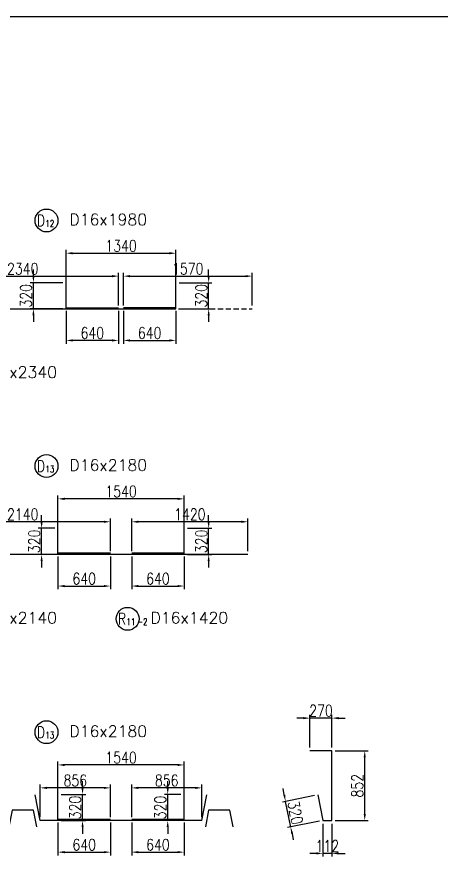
# Model space of a CAD drawing. Header units: millimetres. Extents: x -41433 to 131500, y -94900 to 39745.
# Drawn here: x 7379 to 12558, y 20350 to 30708 of the extents above; entities that cross this region are included whole.
import ezdxf
from ezdxf.enums import TextEntityAlignment as Align

# ---------------------------------------------------------------- set-up
doc = ezdxf.new("R2010")
doc.units = ezdxf.units.MM
doc.header["$LTSCALE"] = 160
doc.header["$MEASUREMENT"] = 0
doc.linetypes.add('DASHED', pattern=[0.75, 0.5, -0.25])
doc.layers.get('DEFPOINTS').update_dxf_attribs({"color": 53, "linetype": 'CONTINUOUS'})
for name, color, linetype in [('DIM', 6, 'CONTINUOUS'), ('DIM-L', 6, 'CONTINUOUS'), ('GAIKEI-KEIKAKU', 4, 'CONTINUOUS'), ('TEKKIN-L', 2, 'CONTINUOUS'), ('TEKKIN-R', 3, 'CONTINUOUS'), ('TEXT', 4, 'CONTINUOUS'), ('TEXT-文字', 4, 'CONTINUOUS')]:
    doc.layers.add(name, color=color, linetype=linetype)
doc.styles.add('DIM-TEXT', font='ROMANS', dxfattribs={"width": 0.8, "bigfont": 'EXTFONT'})
doc.styles.add('MSゴシック', font='')
doc.styles.add('romans', font='romans.shx', dxfattribs={"bigfont": 'extfont.shx'})
doc.styles.get('MSゴシック').set_extended_font_data('MS Gothic')
doc.dimstyles.new('DIM40', dxfattribs={"dimscale": 40, "dimtxt": 3.5, "dimasz": 2, "dimexe": 1, "dimexo": 1, "dimgap": 0.5, "dimtad": 1, "dimdec": 0, "dimzin": 9, "dimdsep": 46, "dimtxsty": 'DIM-TEXT', "dimcen": 0, "dimclrt": 4, "dimaunit": 1, "dimadec": 4, "dimazin": 0, "dimtfac": 1, "dimtdec": 0, "dimtix": 1, "dimtmove": 2, "dimatfit": 0, "dimfxl": 1, "dimlwd": -1, "dimlwe": -1, "dimarcsym": 0})

# ---------------------------------------------------------------- blocks, each defined once
blk = doc.blocks.new('*D333')
at = {"layer": 'DEFPOINTS', "color": 0, "ltscale": 0.8, "transparency": 16777216}
for p in [(7880, 20908), (8520, 20908), (8520, 20508)]:
    blk.add_point(p, dxfattribs=at)
at = {"layer": 'DIM', "color": 0, "ltscale": 0.8, "transparency": 16777216}
for p, q in [((7880, 20868), (7880, 20468)), ((8520, 20868), (8520, 20468)), ((7960, 20508), (8440, 20508))]:
    blk.add_line(p, q, dxfattribs=at)
for points in [[(7960, 20521), (7960, 20494), (7880, 20508)], [(8440, 20521), (8440, 20494), (8520, 20508)]]:
    blk.add_solid(points, dxfattribs=at)
at = {"layer": 'DIM', "color": 4, "ltscale": 0.8, "transparency": 16777216, "insert": (8200, 20598), "char_height": 140, "attachment_point": 5, "style": 'DIM-TEXT'}
blk.add_mtext('640', dxfattribs=at)
blk = doc.blocks.new('*D334')
at = {"layer": 'DEFPOINTS', "color": 0, "ltscale": 0.8, "transparency": 16777216}
for p in [(8780, 20908), (9420, 20908), (9420, 20508)]:
    blk.add_point(p, dxfattribs=at)
at = {"layer": 'DIM', "color": 0, "ltscale": 0.8, "transparency": 16777216}
for p, q in [((8780, 20868), (8780, 20468)), ((9420, 20868), (9420, 20468)), ((8860, 20508), (9340, 20508))]:
    blk.add_line(p, q, dxfattribs=at)
for points in [[(8860, 20521), (8860, 20494), (8780, 20508)], [(9340, 20521), (9340, 20494), (9420, 20508)]]:
    blk.add_solid(points, dxfattribs=at)
at = {"layer": 'DIM', "color": 4, "ltscale": 0.8, "transparency": 16777216, "insert": (9100, 20598), "char_height": 140, "attachment_point": 5, "style": 'DIM-TEXT'}
blk.add_mtext('640', dxfattribs=at)
blk = doc.blocks.new('*D335')
at = {"layer": 'DEFPOINTS', "color": 0, "ltscale": 0.8, "transparency": 16777216}
for p in [(7880, 21573), (7880, 20893), (9420, 20893)]:
    blk.add_point(p, dxfattribs=at)
at = {"layer": 'DIM', "color": 0, "ltscale": 0.8, "transparency": 16777216}
for p, q in [((7880, 20933), (7880, 21613)), ((9340, 21573), (7960, 21573)), ((9420, 20933), (9420, 21613))]:
    blk.add_line(p, q, dxfattribs=at)
for points in [[(7960, 21586), (7960, 21559), (7880, 21573)], [(9340, 21586), (9340, 21559), (9420, 21573)]]:
    blk.add_solid(points, dxfattribs=at)
at = {"layer": 'DIM', "color": 4, "ltscale": 0.8, "transparency": 16777216, "insert": (8650, 21663), "char_height": 140, "attachment_point": 5, "style": 'DIM-TEXT'}
blk.add_mtext('1540', dxfattribs=at)
blk = doc.blocks.new('*D339')
at = {"layer": 'DEFPOINTS', "color": 0, "ltscale": 0.8, "transparency": 16777216}
for p in [(8680, 27158), (9320, 27158), (9320, 26758)]:
    blk.add_point(p, dxfattribs=at)
at = {"layer": 'DIM', "color": 0, "ltscale": 0.8, "transparency": 16777216}
for p, q in [((8680, 27118), (8680, 26718)), ((9320, 27118), (9320, 26718)), ((8760, 26758), (9240, 26758))]:
    blk.add_line(p, q, dxfattribs=at)
for points in [[(8760, 26771), (8760, 26744), (8680, 26758)], [(9240, 26771), (9240, 26744), (9320, 26758)]]:
    blk.add_solid(points, dxfattribs=at)
at = {"layer": 'DIM', "color": 4, "ltscale": 0.8, "transparency": 16777216, "insert": (9000, 26848), "char_height": 140, "attachment_point": 5, "style": 'DIM-TEXT'}
blk.add_mtext('640', dxfattribs=at)
blk = doc.blocks.new('*D340')
at = {"layer": 'DEFPOINTS', "color": 0, "ltscale": 0.8, "transparency": 16777216}
for p in [(7980, 27158), (8620, 27158), (7980, 26758)]:
    blk.add_point(p, dxfattribs=at)
at = {"layer": 'DIM', "color": 0, "ltscale": 0.8, "transparency": 16777216}
for p, q in [((7980, 27118), (7980, 26718)), ((8620, 27118), (8620, 26718)), ((8540, 26758), (8060, 26758))]:
    blk.add_line(p, q, dxfattribs=at)
for points in [[(8060, 26771), (8060, 26744), (7980, 26758)], [(8540, 26771), (8540, 26744), (8620, 26758)]]:
    blk.add_solid(points, dxfattribs=at)
at = {"layer": 'DIM', "color": 4, "ltscale": 0.8, "transparency": 16777216, "insert": (8300, 26848), "char_height": 140, "attachment_point": 5, "style": 'DIM-TEXT'}
blk.add_mtext('640', dxfattribs=at)
blk = doc.blocks.new('*D341')
at = {"layer": 'DEFPOINTS', "color": 0, "ltscale": 0.8, "transparency": 16777216}
for p in [(9320, 27823), (7980, 27143), (9320, 27143)]:
    blk.add_point(p, dxfattribs=at)
at = {"layer": 'DIM', "color": 0, "ltscale": 0.8, "transparency": 16777216}
for p, q in [((7980, 27183), (7980, 27863)), ((8060, 27823), (9240, 27823)), ((9320, 27183), (9320, 27863))]:
    blk.add_line(p, q, dxfattribs=at)
for points in [[(8060, 27836), (8060, 27809), (7980, 27823)], [(9240, 27836), (9240, 27809), (9320, 27823)]]:
    blk.add_solid(points, dxfattribs=at)
at = {"layer": 'DIM', "color": 4, "ltscale": 0.8, "transparency": 16777216, "insert": (8650, 27913), "char_height": 140, "attachment_point": 5, "style": 'DIM-TEXT'}
blk.add_mtext('1340', dxfattribs=at)
blk = doc.blocks.new('*D345')
at = {"layer": 'DEFPOINTS', "color": 0, "ltscale": 0.8, "transparency": 16777216}
for p in [(10250, 27543), (8680, 27143), (10250, 27143)]:
    blk.add_point(p, dxfattribs=at)
at = {"layer": 'DIM', "color": 0, "ltscale": 0.8, "transparency": 16777216}
for p, q in [((8680, 27183), (8680, 27583)), ((10250, 27183), (10250, 27583)), ((8760, 27543), (10170, 27543))]:
    blk.add_line(p, q, dxfattribs=at)
for points in [[(8760, 27556), (8760, 27529), (8680, 27543)], [(10170, 27556), (10170, 27529), (10250, 27543)]]:
    blk.add_solid(points, dxfattribs=at)
at = {"layer": 'DIM', "color": 4, "ltscale": 0.8, "transparency": 16777216, "insert": (9465, 27633), "char_height": 140, "attachment_point": 5, "style": 'DIM-TEXT'}
blk.add_mtext('1570', dxfattribs=at)
blk = doc.blocks.new('*D346')
at = {"layer": 'DEFPOINTS', "color": 0, "ltscale": 0.8, "transparency": 16777216}
for p in [(8620, 27543), (6280, 27143), (8620, 27143)]:
    blk.add_point(p, dxfattribs=at)
at = {"layer": 'DIM', "color": 0, "ltscale": 0.8, "transparency": 16777216}
for p, q in [((6280, 27183), (6280, 27583)), ((8620, 27183), (8620, 27583)), ((6360, 27543), (8540, 27543))]:
    blk.add_line(p, q, dxfattribs=at)
for points in [[(6360, 27556), (6360, 27529), (6280, 27543)], [(8540, 27556), (8540, 27529), (8620, 27543)]]:
    blk.add_solid(points, dxfattribs=at)
at = {"layer": 'DIM', "color": 4, "ltscale": 0.8, "transparency": 16777216, "insert": (7450, 27633), "char_height": 140, "attachment_point": 5, "style": 'DIM-TEXT'}
blk.add_mtext('2340', dxfattribs=at)
blk = doc.blocks.new('加工図文字列（JR）')
at = {"layer": 'TEXT-文字', "color": 6}
blk.add_circle((0, 0), 3.5, dxfattribs=at)
at = {"layer": 'DEFPOINTS', "ltscale": 100, "style": 'MSゴシック'}
for tag, p in [('加工図_圧接鉄筋', (57.81, -4.14)), ('加工図_圧接個数', (62.62, -4.14)), ('加工図_加工形状', (68.3, -4.14)), ('加工図_施工分け2', (73.3, -4.14))]:
    blk.add_attdef(tag, text='', height=4, dxfattribs=at).set_placement(p, align=Align.BOTTOM_LEFT)
at = {"layer": 'TEXT-文字', "color": 4, "style": 'romans', "width": 0.8}
for tag, height, p in [('加工図_平均長', 3.5, (33.63, 3.03)), ('加工図_副記号', 2, (0.5, 0)), ('加工図_文字列', 3.5, (7, -2.5))]:
    blk.add_attdef(tag, text='', height=height, dxfattribs=at).set_placement(p, align=Align.BOTTOM_LEFT)
at = {"layer": 'TEXT-文字', "color": 4, "ltscale": 100, "style": 'romans', "width": 0.8}
blk.add_attdef('加工図_施工分け', text='', height=3.5, dxfattribs=at).set_placement((-5.5, 0), align=Align.MIDDLE_RIGHT)
at = {"layer": 'TEXT-文字', "color": 4, "style": 'romans', "width": 0.8}
blk.add_attdef('加工図_主記号', text='', height=3.5, dxfattribs=at).set_placement((-1.7, 0), align=Align.MIDDLE_CENTER)
for tag, p in [('加工図_番号', (1, -2.5)), ('加工図_枝番', (4.5, -2.5))]:
    blk.add_attdef(tag, text='', height=2, dxfattribs=at).set_placement(p, align=Align.BOTTOM_CENTER)
blk = doc.blocks.new('*D363')
at = {"layer": 'DEFPOINTS', "color": 0, "ltscale": 0.8, "transparency": 16777216}
for p in [(7880, 24158), (8520, 24158), (8520, 23758)]:
    blk.add_point(p, dxfattribs=at)
at = {"layer": 'DIM', "color": 0, "ltscale": 0.8, "transparency": 16777216}
for p, q in [((7880, 24118), (7880, 23718)), ((8520, 24118), (8520, 23718)), ((7960, 23758), (8440, 23758))]:
    blk.add_line(p, q, dxfattribs=at)
for points in [[(7960, 23771), (7960, 23744), (7880, 23758)], [(8440, 23771), (8440, 23744), (8520, 23758)]]:
    blk.add_solid(points, dxfattribs=at)
at = {"layer": 'DIM', "color": 4, "ltscale": 0.8, "transparency": 16777216, "insert": (8200, 23848), "char_height": 140, "attachment_point": 5, "style": 'DIM-TEXT'}
blk.add_mtext('640', dxfattribs=at)
blk = doc.blocks.new('*D364')
at = {"layer": 'DEFPOINTS', "color": 0, "ltscale": 0.8, "transparency": 16777216}
for p in [(8780, 24158), (9420, 24158), (9420, 23758)]:
    blk.add_point(p, dxfattribs=at)
at = {"layer": 'DIM', "color": 0, "ltscale": 0.8, "transparency": 16777216}
for p, q in [((8780, 24118), (8780, 23718)), ((9420, 24118), (9420, 23718)), ((8860, 23758), (9340, 23758))]:
    blk.add_line(p, q, dxfattribs=at)
for points in [[(8860, 23771), (8860, 23744), (8780, 23758)], [(9340, 23771), (9340, 23744), (9420, 23758)]]:
    blk.add_solid(points, dxfattribs=at)
at = {"layer": 'DIM', "color": 4, "ltscale": 0.8, "transparency": 16777216, "insert": (9100, 23848), "char_height": 140, "attachment_point": 5, "style": 'DIM-TEXT'}
blk.add_mtext('640', dxfattribs=at)
blk = doc.blocks.new('*D365')
at = {"layer": 'DEFPOINTS', "color": 0, "ltscale": 0.8, "transparency": 16777216}
for p in [(7880, 24823), (7880, 24143), (9420, 24143)]:
    blk.add_point(p, dxfattribs=at)
at = {"layer": 'DIM', "color": 0, "ltscale": 0.8, "transparency": 16777216}
for p, q in [((7880, 24183), (7880, 24863)), ((9420, 24183), (9420, 24863)), ((9340, 24823), (7960, 24823))]:
    blk.add_line(p, q, dxfattribs=at)
for points in [[(7960, 24836), (7960, 24809), (7880, 24823)], [(9340, 24836), (9340, 24809), (9420, 24823)]]:
    blk.add_solid(points, dxfattribs=at)
at = {"layer": 'DIM', "color": 4, "ltscale": 0.8, "transparency": 16777216, "insert": (8650, 24913), "char_height": 140, "attachment_point": 5, "style": 'DIM-TEXT'}
blk.add_mtext('1540', dxfattribs=at)
blk = doc.blocks.new('*D366')
at = {"layer": 'DEFPOINTS', "color": 0, "ltscale": 0.8, "transparency": 16777216}
for p in [(6380, 24543), (6380, 24143), (8520, 24143)]:
    blk.add_point(p, dxfattribs=at)
at = {"layer": 'DIM', "color": 0, "ltscale": 0.8, "transparency": 16777216}
for p, q in [((6380, 24183), (6380, 24583)), ((8520, 24183), (8520, 24583)), ((8440, 24543), (6460, 24543))]:
    blk.add_line(p, q, dxfattribs=at)
for points in [[(6460, 24556), (6460, 24529), (6380, 24543)], [(8440, 24556), (8440, 24529), (8520, 24543)]]:
    blk.add_solid(points, dxfattribs=at)
at = {"layer": 'DIM', "color": 4, "ltscale": 0.8, "transparency": 16777216, "insert": (7450, 24633), "char_height": 140, "attachment_point": 5, "style": 'DIM-TEXT'}
blk.add_mtext('2140', dxfattribs=at)
blk = doc.blocks.new('*D367')
at = {"layer": 'DEFPOINTS', "color": 0, "ltscale": 0.8, "transparency": 16777216}
for p in [(8780, 24543), (8780, 24143), (10200, 24143)]:
    blk.add_point(p, dxfattribs=at)
at = {"layer": 'DIM', "color": 0, "ltscale": 0.8, "transparency": 16777216}
for p, q in [((8780, 24183), (8780, 24583)), ((10200, 24183), (10200, 24583)), ((10120, 24543), (8860, 24543))]:
    blk.add_line(p, q, dxfattribs=at)
for points in [[(8860, 24556), (8860, 24529), (8780, 24543)], [(10120, 24556), (10120, 24529), (10200, 24543)]]:
    blk.add_solid(points, dxfattribs=at)
at = {"layer": 'DIM', "color": 4, "ltscale": 0.8, "transparency": 16777216, "insert": (9490, 24633), "char_height": 140, "attachment_point": 5, "style": 'DIM-TEXT'}
blk.add_mtext('1420', dxfattribs=at)
blk = doc.blocks.new('*D397')
at = {"layer": 'DEFPOINTS', "color": 0, "ltscale": 0.8, "transparency": 16777216}
for p in [(7664, 21293), (7664, 20893), (8520, 20893)]:
    blk.add_point(p, dxfattribs=at)
at = {"layer": 'DIM', "color": 0, "ltscale": 0.8, "transparency": 16777216}
for p, q in [((7664, 20933), (7664, 21333)), ((8440, 21293), (7744, 21293)), ((8520, 20933), (8520, 21333))]:
    blk.add_line(p, q, dxfattribs=at)
for points in [[(7744, 21306), (7744, 21279), (7664, 21293)], [(8440, 21306), (8440, 21279), (8520, 21293)]]:
    blk.add_solid(points, dxfattribs=at)
at = {"layer": 'DIM', "color": 4, "ltscale": 0.8, "transparency": 16777216, "insert": (8092, 21383), "char_height": 140, "attachment_point": 5, "style": 'DIM-TEXT'}
blk.add_mtext('856', dxfattribs=at)
blk = doc.blocks.new('*D398')
at = {"layer": 'DEFPOINTS', "color": 0, "ltscale": 0.8, "transparency": 16777216}
for p in [(8780, 21293), (8780, 20893), (9636, 20893)]:
    blk.add_point(p, dxfattribs=at)
at = {"layer": 'DIM', "color": 0, "ltscale": 0.8, "transparency": 16777216}
for p, q in [((8780, 20933), (8780, 21333)), ((9556, 21293), (8860, 21293)), ((9636, 20933), (9636, 21333))]:
    blk.add_line(p, q, dxfattribs=at)
for points in [[(8860, 21306), (8860, 21279), (8780, 21293)], [(9556, 21306), (9556, 21279), (9636, 21293)]]:
    blk.add_solid(points, dxfattribs=at)
at = {"layer": 'DIM', "color": 4, "ltscale": 0.8, "transparency": 16777216, "insert": (9208, 21383), "char_height": 140, "attachment_point": 5, "style": 'DIM-TEXT'}
blk.add_mtext('856', dxfattribs=at)
blk = doc.blocks.new('*D403')
at = {"layer": 'DEFPOINTS', "color": 0, "transparency": 16777216}
for p in [(10956, 22145), (10956, 21745), (11226, 21745)]:
    blk.add_point(p, dxfattribs=at)
at = {"layer": 'DIM', "color": 0, "transparency": 16777216}
for p, q in [((10956, 21785), (10956, 22185)), ((11226, 21785), (11226, 22185)), ((10876, 22145), (10796, 22145)), ((11226, 22145), (10956, 22145)), ((11306, 22145), (11386, 22145))]:
    blk.add_line(p, q, dxfattribs=at)
for points in [[(10876, 22158), (10876, 22131), (10956, 22145)], [(11306, 22158), (11306, 22131), (11226, 22145)]]:
    blk.add_solid(points, dxfattribs=at)
at = {"layer": 'DIM', "color": 4, "transparency": 16777216, "insert": (11091, 22235), "char_height": 140, "attachment_point": 5, "style": 'DIM-TEXT'}
blk.add_mtext('270', dxfattribs=at)
blk = doc.blocks.new('*D404')
at = {"layer": 'DEFPOINTS', "color": 0, "transparency": 16777216}
for p in [(11226, 21745), (11626, 21745), (11226, 20893)]:
    blk.add_point(p, dxfattribs=at)
at = {"layer": 'DIM', "color": 0, "transparency": 16777216}
for p, q in [((11266, 21745), (11666, 21745)), ((11626, 20973), (11626, 21665)), ((11266, 20893), (11666, 20893))]:
    blk.add_line(p, q, dxfattribs=at)
for points in [[(11613, 21665), (11639, 21665), (11626, 21745)], [(11613, 20973), (11639, 20973), (11626, 20893)]]:
    blk.add_solid(points, dxfattribs=at)
at = {"layer": 'DIM', "color": 4, "transparency": 16777216, "insert": (11536, 21319), "char_height": 140, "attachment_point": 5, "rotation": 90, "style": 'DIM-TEXT'}
blk.add_mtext('852', dxfattribs=at)
blk = doc.blocks.new('*D449')
at = {"layer": 'DEFPOINTS', "color": 0, "transparency": 16777216}
for p in [(7580, 27463), (7980, 27463), (7980, 27143)]:
    blk.add_point(p, dxfattribs=at)
at = {"layer": 'DIM', "color": 0, "transparency": 16777216}
for p, q in [((7580, 27543), (7580, 27623)), ((7940, 27463), (7540, 27463)), ((7580, 27143), (7580, 27463)), ((7940, 27143), (7540, 27143)), ((7580, 27063), (7580, 26983))]:
    blk.add_line(p, q, dxfattribs=at)
for points in [[(7567, 27543), (7593, 27543), (7580, 27463)], [(7567, 27063), (7593, 27063), (7580, 27143)]]:
    blk.add_solid(points, dxfattribs=at)
at = {"layer": 'DIM', "color": 4, "transparency": 16777216, "insert": (7490, 27303), "char_height": 140, "attachment_point": 5, "rotation": 90, "style": 'DIM-TEXT'}
blk.add_mtext('320', dxfattribs=at)
blk = doc.blocks.new('*D450')
at = {"layer": 'DEFPOINTS', "color": 0, "transparency": 16777216}
for p in [(9320, 27463), (9720, 27463), (9320, 27143)]:
    blk.add_point(p, dxfattribs=at)
at = {"layer": 'DIM', "color": 0, "transparency": 16777216}
for p, q in [((9720, 27543), (9720, 27623)), ((9360, 27463), (9760, 27463)), ((9720, 27143), (9720, 27463)), ((9360, 27143), (9760, 27143)), ((9720, 27063), (9720, 26983))]:
    blk.add_line(p, q, dxfattribs=at)
for points in [[(9707, 27543), (9733, 27543), (9720, 27463)], [(9707, 27063), (9733, 27063), (9720, 27143)]]:
    blk.add_solid(points, dxfattribs=at)
at = {"layer": 'DIM', "color": 4, "transparency": 16777216, "insert": (9630, 27303), "char_height": 140, "attachment_point": 5, "rotation": 90, "style": 'DIM-TEXT'}
blk.add_mtext('320', dxfattribs=at)
blk = doc.blocks.new('*D467')
at = {"layer": 'DEFPOINTS', "color": 0, "transparency": 16777216}
for p in [(11114, 20893), (11226, 20893), (11114, 20493)]:
    blk.add_point(p, dxfattribs=at)
at = {"layer": 'DIM', "color": 0, "transparency": 16777216}
for p, q in [((11114, 20853), (11114, 20453)), ((11226, 20853), (11226, 20453)), ((11034, 20493), (10954, 20493)), ((11226, 20493), (11114, 20493)), ((11306, 20493), (11386, 20493))]:
    blk.add_line(p, q, dxfattribs=at)
for points in [[(11034, 20506), (11034, 20479), (11114, 20493)], [(11306, 20506), (11306, 20479), (11226, 20493)]]:
    blk.add_solid(points, dxfattribs=at)
at = {"layer": 'DIM', "color": 4, "transparency": 16777216, "insert": (11170, 20583), "char_height": 140, "attachment_point": 5, "style": 'DIM-TEXT'}
blk.add_mtext('112', dxfattribs=at)
blk = doc.blocks.new('*D468')
at = {"layer": 'DEFPOINTS', "color": 0, "transparency": 16777216}
for p in [(11052, 21207), (10659, 21128), (11114, 20893)]:
    blk.add_point(p, dxfattribs=at)
at = {"layer": 'DIM', "color": 0, "transparency": 16777216}
for p, q in [((10644, 21207), (10628, 21285)), ((11012, 21199), (10620, 21120)), ((10722, 20814), (10659, 21128)), ((11075, 20885), (10683, 20807)), ((10738, 20736), (10753, 20657))]:
    blk.add_line(p, q, dxfattribs=at)
for points in [[(10657, 21209), (10631, 21204), (10659, 21128)], [(10751, 20739), (10725, 20733), (10722, 20814)]]:
    blk.add_solid(points, dxfattribs=at)
at = {"layer": 'DIM', "color": 4, "transparency": 16777216, "insert": (10779, 20989), "char_height": 140, "attachment_point": 5, "rotation": 281.3099, "style": 'DIM-TEXT'}
blk.add_mtext('320', dxfattribs=at)
blk = doc.blocks.new('*D675')
at = {"layer": 'DEFPOINTS', "color": 0, "transparency": 16777216}
for p in [(9220, 21213), (9420, 21213), (9420, 20893)]:
    blk.add_point(p, dxfattribs=at)
at = {"layer": 'DIM', "color": 0, "transparency": 16777216}
for p, q in [((9220, 21293), (9220, 21373)), ((9380, 21213), (9180, 21213)), ((9220, 20893), (9220, 21213)), ((9380, 20893), (9180, 20893)), ((9220, 20813), (9220, 20733))]:
    blk.add_line(p, q, dxfattribs=at)
for points in [[(9207, 21293), (9233, 21293), (9220, 21213)], [(9207, 20813), (9233, 20813), (9220, 20893)]]:
    blk.add_solid(points, dxfattribs=at)
at = {"layer": 'DIM', "color": 4, "transparency": 16777216, "insert": (9130, 21053), "char_height": 140, "attachment_point": 5, "rotation": 90, "style": 'DIM-TEXT'}
blk.add_mtext('320', dxfattribs=at)
blk = doc.blocks.new('*D676')
at = {"layer": 'DEFPOINTS', "color": 0, "transparency": 16777216}
for p in [(7880, 21213), (8180, 21213), (7880, 20893)]:
    blk.add_point(p, dxfattribs=at)
at = {"layer": 'DIM', "color": 0, "transparency": 16777216}
for p, q in [((8180, 21293), (8180, 21373)), ((7920, 21213), (8220, 21213)), ((8180, 20893), (8180, 21213)), ((7920, 20893), (8220, 20893)), ((8180, 20813), (8180, 20733))]:
    blk.add_line(p, q, dxfattribs=at)
for points in [[(8167, 21293), (8193, 21293), (8180, 21213)], [(8167, 20813), (8193, 20813), (8180, 20893)]]:
    blk.add_solid(points, dxfattribs=at)
at = {"layer": 'DIM', "color": 4, "transparency": 16777216, "insert": (8090, 21053), "char_height": 140, "attachment_point": 5, "rotation": 90, "style": 'DIM-TEXT'}
blk.add_mtext('320', dxfattribs=at)
blk = doc.blocks.new('*D679')
at = {"layer": 'DEFPOINTS', "color": 0, "transparency": 16777216}
for p in [(7680, 24463), (7880, 24463), (7880, 24143)]:
    blk.add_point(p, dxfattribs=at)
at = {"layer": 'DIM', "color": 0, "transparency": 16777216}
for p, q in [((7680, 24543), (7680, 24623)), ((7840, 24463), (7640, 24463)), ((7680, 24143), (7680, 24463)), ((7840, 24143), (7640, 24143)), ((7680, 24063), (7680, 23983))]:
    blk.add_line(p, q, dxfattribs=at)
for points in [[(7667, 24543), (7693, 24543), (7680, 24463)], [(7667, 24063), (7693, 24063), (7680, 24143)]]:
    blk.add_solid(points, dxfattribs=at)
at = {"layer": 'DIM', "color": 4, "transparency": 16777216, "insert": (7590, 24303), "char_height": 140, "attachment_point": 5, "rotation": 90, "style": 'DIM-TEXT'}
blk.add_mtext('320', dxfattribs=at)
blk = doc.blocks.new('*D682')
at = {"layer": 'DEFPOINTS', "color": 0, "transparency": 16777216}
for p in [(9420, 24463), (9720, 24463), (9420, 24143)]:
    blk.add_point(p, dxfattribs=at)
at = {"layer": 'DIM', "color": 0, "transparency": 16777216}
for p, q in [((9720, 24543), (9720, 24623)), ((9460, 24463), (9760, 24463)), ((9720, 24143), (9720, 24463)), ((9460, 24143), (9760, 24143)), ((9720, 24063), (9720, 23983))]:
    blk.add_line(p, q, dxfattribs=at)
for points in [[(9707, 24543), (9733, 24543), (9720, 24463)], [(9707, 24063), (9733, 24063), (9720, 24143)]]:
    blk.add_solid(points, dxfattribs=at)
at = {"layer": 'DIM', "color": 4, "transparency": 16777216, "insert": (9630, 24303), "char_height": 140, "attachment_point": 5, "rotation": 90, "style": 'DIM-TEXT'}
blk.add_mtext('320', dxfattribs=at)

msp = doc.modelspace()

# ---------------------------------------------------------------- linework, layer by layer
at = {"layer": 'DEFPOINTS', "flags": 128}
msp.add_lwpolyline([(0, 16250), (25115.53, 16250), (25115.53, 30708.35), (0, 30708.35)], close=True, dxfattribs=at)
at = {"layer": 'GAIKEI-KEIKAKU', "flags": 128}
for points in [[(7620, 20818.8), (7580, 21018.8), (7320, 21018.8), (7280, 20818.8)], [(10020, 20818.8), (9980, 21018.8), (9720, 21018.8), (9680, 20818.8)]]:
    msp.add_lwpolyline(points, dxfattribs=at)
at = {"layer": 'TEKKIN-L', "ltscale": 0.8}
for p, q in [((7980, 27142.8), (7980, 27462.8)), ((9320, 27142.8), (9320, 27462.8)), ((6280, 27142.8), (8620, 27142.8)), ((7980, 27142.8), (9320, 27142.8)), ((7880, 24142.8), (7880, 24462.8)), ((9420, 24142.8), (9420, 24462.8)), ((8520, 24142.8), (6380, 24142.8)), ((9420, 24142.8), (7880, 24142.8)), ((10200, 24142.8), (8780, 24142.8)), ((11226, 21744.8), (10956, 21744.8)), ((11226, 20892.8), (11226, 21744.8)), ((7664.35, 20892.8), (7601.59, 21206.59)), ((7880, 20892.8), (7880, 21212.8)), ((9420, 20892.8), (9420, 21212.8)), ((9635.65, 20892.8), (9698.41, 21206.59)), ((11051.59, 21206.59), (11114.35, 20892.8)), ((8520, 20892.8), (7664.35, 20892.8)), ((9420, 20892.8), (7880, 20892.8)), ((9635.65, 20892.8), (8780, 20892.8)), ((11114.35, 20892.8), (11226, 20892.8))]:
    msp.add_line(p, q, dxfattribs=at)
at = {"layer": 'TEKKIN-L', "linetype": 'DASHED', "ltscale": 0.8}
msp.add_line((8680, 27142.8), (10250, 27142.8), dxfattribs=at)
at = {"layer": 'TEKKIN-R', "ltscale": 0.8}
for p, q in [((7980, 27157.8), (8620, 27157.8)), ((9320, 27157.8), (8680, 27157.8)), ((8520, 24157.8), (7880, 24157.8)), ((9420, 24157.8), (8780, 24157.8)), ((8520, 20907.8), (7880, 20907.8)), ((9420, 20907.8), (8780, 20907.8))]:
    msp.add_line(p, q, dxfattribs=at)

# ---------------------------------------------------------------- block references
at = {"layer": 'DIM-L', "ltscale": 0.8}
ref = msp.add_blockref('加工図文字列（JR）', (7740, 28222.8), dxfattribs=dict(at, xscale=40, yscale=40, zscale=40))
ref.add_attrib('加工図_主記号', 'D', dxfattribs={"layer": 'TEXT', "height": 140, "style": 'romans', "width": 0.8}).set_placement((7672, 28222.8), align=Align.MIDDLE_CENTER)
ref.add_attrib('加工図_番号', '12', dxfattribs={"layer": 'TEXT', "height": 80, "style": 'romans', "width": 0.8}).set_placement((7780, 28122.8), align=Align.BOTTOM_CENTER)
ref.add_attrib('加工図_文字列', 'D16x1980', dxfattribs={"layer": 'TEXT', "height": 140, "style": 'romans'}).set_placement((8020, 28122.8), align=Align.BOTTOM_LEFT)
ref = msp.add_blockref('加工図文字列（JR）', (6640, 26357.8), dxfattribs=dict(at, xscale=40, yscale=40, zscale=40))
ref.add_attrib('加工図_主記号', 'R', dxfattribs={"layer": 'TEXT', "height": 140, "style": 'romans', "width": 0.8}).set_placement((6572, 26357.8), align=Align.MIDDLE_CENTER)
ref.add_attrib('加工図_番号', '11', dxfattribs={"layer": 'TEXT', "height": 80, "style": 'romans', "width": 0.8}).set_placement((6680, 26257.8), align=Align.BOTTOM_CENTER)
ref.add_attrib('加工図_枝番', '-1', dxfattribs={"layer": 'TEXT', "height": 80, "style": 'romans', "width": 0.8}).set_placement((6820, 26257.8), align=Align.BOTTOM_CENTER)
ref.add_attrib('加工図_文字列', 'D16x2340', dxfattribs={"layer": 'TEXT', "height": 140, "style": 'romans'}).set_placement((6920, 26257.8), align=Align.BOTTOM_LEFT)
ref = msp.add_blockref('加工図文字列（JR）', (7740, 25222.8), dxfattribs=dict(at, xscale=40, yscale=40, zscale=40))
ref.add_attrib('加工図_主記号', 'D', dxfattribs={"layer": 'TEXT', "height": 140, "style": 'romans', "width": 0.8}).set_placement((7672, 25222.8), align=Align.MIDDLE_CENTER)
ref.add_attrib('加工図_番号', '13', dxfattribs={"layer": 'TEXT', "height": 80, "style": 'romans', "width": 0.8}).set_placement((7780, 25122.8), align=Align.BOTTOM_CENTER)
ref.add_attrib('加工図_文字列', 'D16x2180', dxfattribs={"layer": 'TEXT', "height": 140, "style": 'romans'}).set_placement((8020, 25122.8), align=Align.BOTTOM_LEFT)
ref = msp.add_blockref('加工図文字列（JR）', (6640, 23357.8), dxfattribs=dict(at, xscale=40, yscale=40, zscale=40))
ref.add_attrib('加工図_主記号', 'R', dxfattribs={"layer": 'TEXT', "height": 140, "style": 'romans', "width": 0.8}).set_placement((6572, 23357.8), align=Align.MIDDLE_CENTER)
ref.add_attrib('加工図_番号', '11', dxfattribs={"layer": 'TEXT', "height": 80, "style": 'romans', "width": 0.8}).set_placement((6680, 23257.8), align=Align.BOTTOM_CENTER)
ref.add_attrib('加工図_枝番', '-3', dxfattribs={"layer": 'TEXT', "height": 80, "style": 'romans', "width": 0.8}).set_placement((6820, 23257.8), align=Align.BOTTOM_CENTER)
ref.add_attrib('加工図_文字列', 'D16x2140', dxfattribs={"layer": 'TEXT', "height": 140, "style": 'romans'}).set_placement((6920, 23257.8), align=Align.BOTTOM_LEFT)
ref = msp.add_blockref('加工図文字列（JR）', (8730, 23357.8), dxfattribs=dict(at, xscale=40, yscale=40, zscale=40))
ref.add_attrib('加工図_主記号', 'R', dxfattribs={"layer": 'TEXT', "height": 140, "style": 'romans', "width": 0.8}).set_placement((8662, 23357.8), align=Align.MIDDLE_CENTER)
ref.add_attrib('加工図_番号', '11', dxfattribs={"layer": 'TEXT', "height": 80, "style": 'romans', "width": 0.8}).set_placement((8770, 23257.8), align=Align.BOTTOM_CENTER)
ref.add_attrib('加工図_枝番', '-2', dxfattribs={"layer": 'TEXT', "height": 80, "style": 'romans', "width": 0.8}).set_placement((8910, 23257.8), align=Align.BOTTOM_CENTER)
ref.add_attrib('加工図_文字列', 'D16x1420', dxfattribs={"layer": 'TEXT', "height": 140, "style": 'romans'}).set_placement((9010, 23257.8), align=Align.BOTTOM_LEFT)
ref = msp.add_blockref('加工図文字列（JR）', (7740, 21972.8), dxfattribs=dict(at, xscale=40, yscale=40, zscale=40))
ref.add_attrib('加工図_主記号', 'D', dxfattribs={"layer": 'TEXT', "height": 140, "style": 'romans', "width": 0.8}).set_placement((7672, 21972.8), align=Align.MIDDLE_CENTER)
ref.add_attrib('加工図_番号', '13', dxfattribs={"layer": 'TEXT', "height": 80, "style": 'romans', "width": 0.8}).set_placement((7780, 21872.8), align=Align.BOTTOM_CENTER)
ref.add_attrib('加工図_文字列', 'D16x2180', dxfattribs={"layer": 'TEXT', "height": 140, "style": 'romans'}).set_placement((8020, 21872.8), align=Align.BOTTOM_LEFT)

# ---------------------------------------------------------------- dimensions: what is measured, and where the dimension line sits
at = {"layer": 'DIM', "ltscale": 0.8}
for p1, p2, distance, picture, middle in [((7980, 27142.8), (9320, 27142.8), 680, '*D341', (8650, 27912.8)), ((6280, 27142.8), (8620, 27142.8), 400, '*D346', (7450, 27632.8)), ((8680, 27142.8), (10250, 27142.8), 400, '*D345', (9465, 27632.8)), ((8620, 27157.8), (7980, 27157.8), 400, '*D340', (8300, 26847.8)), ((8680, 27157.8), (9320, 27157.8), -400, '*D339', (9000, 26847.8)), ((9420, 24142.8), (7880, 24142.8), -680, '*D365', (8650, 24912.8)), ((8520, 24142.8), (6380, 24142.8), -400, '*D366', (7450, 24632.8)), ((10200, 24142.8), (8780, 24142.8), -400, '*D367', (9490, 24632.8)), ((7880, 24157.8), (8520, 24157.8), -400, '*D363', (8200, 23847.8)), ((8780, 24157.8), (9420, 24157.8), -400, '*D364', (9100, 23847.8)), ((9420, 20892.8), (7880, 20892.8), -680, '*D335', (8650, 21662.8)), ((8520, 20892.8), (7664.35, 20892.8), -400, '*D397', (8092.17, 21382.8)), ((9635.65, 20892.8), (8780, 20892.8), -400, '*D398', (9207.83, 21382.8)), ((7880, 20907.8), (8520, 20907.8), -400, '*D333', (8200, 20597.8)), ((8780, 20907.8), (9420, 20907.8), -400, '*D334', (9100, 20597.8))]:
    dim = msp.add_aligned_dim(p1=p1, p2=p2, distance=distance, dimstyle='DIM40', dxfattribs=at)
    dim.commit()
    dim.dimension.update_dxf_attribs({"geometry": picture, "text_midpoint": middle})
at = {"layer": 'DIM'}
for p1, p2, distance, picture, middle in [((7980, 27142.8), (7980, 27462.8), 400, '*D449', (7490, 27302.8)), ((9320, 27142.8), (9320, 27462.8), -400, '*D450', (9630, 27302.8)), ((7880, 24142.8), (7880, 24462.8), 200, '*D679', (7590, 24302.8)), ((9420, 24142.8), (9420, 24462.8), -300, '*D682', (9630, 24302.8)), ((7880, 20892.8), (7880, 21212.8), -300, '*D676', (8090, 21052.8)), ((9420, 20892.8), (9420, 21212.8), 200, '*D675', (9130, 21052.8))]:
    dim = msp.add_aligned_dim(p1=p1, p2=p2, distance=distance, dimstyle='DIM40', override={"dimfxl": 0, "dimarcsym": 2}, dxfattribs=at)
    dim.commit()
    dim.dimension.update_dxf_attribs({"geometry": picture, "text_midpoint": middle})
for p1, p2, distance, picture, middle in [((11226, 21744.8), (10956, 21744.8), -400, '*D403', (11091, 22234.8)), ((11226, 20892.8), (11226, 21744.8), -400, '*D404', (11536, 21318.8)), ((11114.35, 20892.8), (11051.59, 21206.59), 400, '*D468', (10778.99, 20988.9)), ((11226, 20892.8), (11114.35, 20892.8), 400, '*D467', (11170.17, 20582.8))]:
    dim = msp.add_aligned_dim(p1=p1, p2=p2, distance=distance, dimstyle='DIM40', dxfattribs=at)
    dim.commit()
    dim.dimension.update_dxf_attribs({"geometry": picture, "text_midpoint": middle})

doc.saveas('drawing.dxf')
